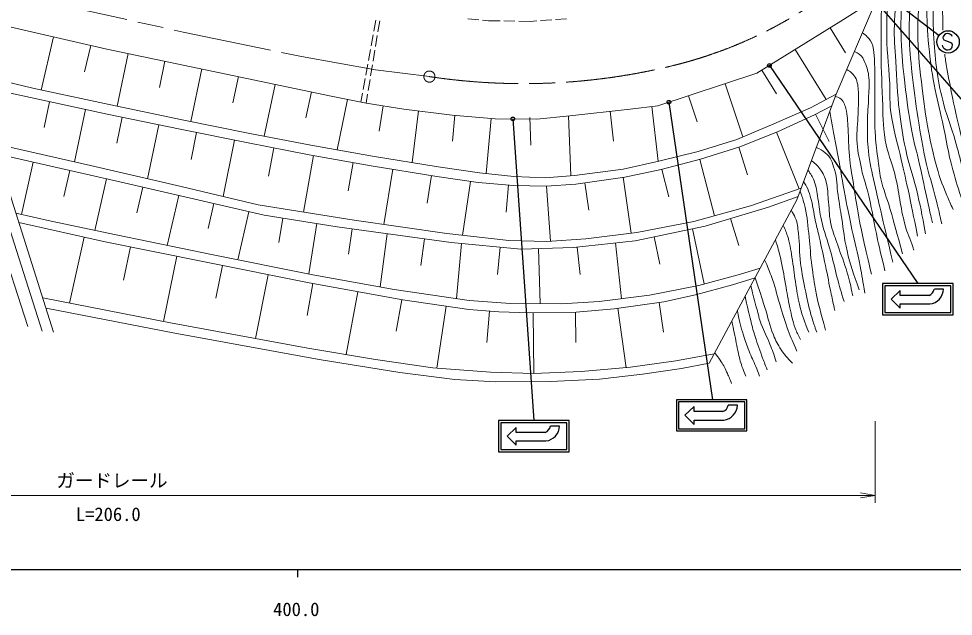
# Model space of a CAD drawing. Units: millimetres, scale not verified. Extents: x 40000 to 680000, y 20000 to 380000.
# Drawn here: x 430425 to 556408, y 198715 to 279212 of the extents above; entities that cross this region are included whole.
import ezdxf
from ezdxf.enums import TextEntityAlignment as Align

# ---------------------------------------------------------------- set-up
doc = ezdxf.new("R2010")
doc.units = ezdxf.units.MM
doc.header["$LTSCALE"] = 1000
doc.linetypes.add('CHAIN', pattern=[18.5, 12, -1.5, 3.5, -1.5])
for name, color, linetype, lineweight in [('M-BMK', 2, 'CHAIN', 13), ('M-STR-HTXT', 7, 'Continuous', 13), ('M-STR-STRC', 7, 'Continuous', 25), ('M-TTL-BAND', 7, 'Continuous', 25), ('M-WORK', 1, 'Continuous', 13)]:
    doc.layers.add(name, color=color, linetype=linetype, lineweight=lineweight)
doc.styles.add('ＭＳ ゴシック', font='')
doc.styles.get('ＭＳ ゴシック').set_extended_font_data('MS Gothic')

# ---------------------------------------------------------------- blocks, each defined once
blk = doc.blocks.new('open_arrow')
at = {"color": 0, "linetype": 'Continuous', "lineweight": -2}
blk.add_lwpolyline([(7.5, 1.25), (0, 0), (7.5, -1.25)], dxfattribs=at)

msp = doc.modelspace()

# ---------------------------------------------------------------- linework, layer by layer
at = {"layer": 'M-BMK'}
for p, q in [((379113, 293681), (452610, 277408)), ((452610, 277408), (468552, 274104)), ((468552, 274104), (478515, 272321)), ((478515, 272321), (485790, 271412))]:
    msp.add_line(p, q, dxfattribs=at)
msp.add_circle((485790, 271412), 750, dxfattribs=at)
for centre, radius, start, end in [((504638, 330214), 59000, 283.67539, 350.6603), ((498443, 355465), 85000, 261.43934, 283.70906)]:
    msp.add_arc(centre, radius, start, end, dxfattribs=at)
at = {"layer": 'M-STR-HTXT'}
for p, q in [((545886, 225000), (545886, 214000)), ((339314, 215000), (545886, 215000))]:
    msp.add_line(p, q, dxfattribs=at)
at = {"layer": 'M-STR-STRC'}
for p, q in [((546727, 282903), (554493, 276966)), ((545776, 281766), (568330, 255925)), ((555658, 277213), (555410, 277162)), ((555832, 277189), (555658, 277213)), ((556049, 277080), (555832, 277189)), ((555020, 276815), (554997, 276644)), ((554997, 276644), (555125, 276371)), ((555213, 277023), (555020, 276815)), ((555125, 276371), (555352, 276261)), ((555410, 277162), (555213, 277023)), ((555352, 276261), (556151, 275979)), ((556214, 276968), (556049, 277080)), ((556151, 275979), (556271, 275720)), ((556265, 276801), (556214, 276968)), ((555002, 275482), (554943, 275647)), ((555128, 275216), (555002, 275482)), ((555283, 275105), (555128, 275216)), ((555502, 274993), (555283, 275105)), ((555683, 274968), (555502, 274993)), ((555934, 275011), (555683, 274968)), ((556121, 275156), (555934, 275011)), ((556227, 275379), (556121, 275156)), ((556271, 275720), (556227, 275379)), ((531622, 272924), (551606, 243540)), ((518071, 267954), (523958, 227895)), ((497041, 265710), (499877, 225093)), ((546868, 243540), (546868, 239321)), ((556368, 243540), (546868, 243540)), ((556068, 243240), (547168, 243240)), ((547168, 243240), (547168, 239621)), ((556068, 239621), (556068, 243240)), ((556368, 239321), (556368, 243540)), ((548010, 241442), (549240, 242604)), ((549240, 241925), (549240, 242604)), ((553136, 241925), (549240, 241925)), ((555087, 242779), (553852, 242779)), ((549240, 240211), (548010, 241442)), ((549240, 240211), (549240, 240783)), ((549240, 240783), (553244, 240783)), ((547168, 239621), (556068, 239621)), ((546868, 239321), (556368, 239321)), ((519085, 227895), (519085, 223676)), ((528585, 227895), (519085, 227895)), ((528285, 227595), (519385, 227595)), ((519385, 227595), (519385, 223976)), ((520227, 225797), (521457, 226959)), ((521457, 226280), (521457, 226959)), ((527304, 227135), (526069, 227135)), ((528285, 223976), (528285, 227595)), ((528585, 223676), (528585, 227895)), ((521457, 224566), (520227, 225797)), ((525353, 226280), (521457, 226280)), ((495123, 225093), (495123, 220874)), ((504623, 225093), (495123, 225093)), ((504323, 224793), (495423, 224793)), ((495423, 224793), (495423, 221174)), ((503342, 224333), (502107, 224333)), ((504323, 221174), (504323, 224793)), ((504623, 220874), (504623, 225093)), ((521457, 224566), (521457, 225138)), ((521457, 225138), (525461, 225138)), ((496265, 222995), (497495, 224157)), ((497495, 221764), (496265, 222995)), ((497495, 223478), (497495, 224157)), ((501391, 223478), (497495, 223478)), ((519085, 223676), (528585, 223676)), ((519385, 223976), (528285, 223976)), ((497495, 221764), (497495, 222336)), ((497495, 222336), (501499, 222336)), ((495123, 220874), (504623, 220874)), ((495423, 221174), (504323, 221174))]:
    msp.add_line(p, q, dxfattribs=at)
for centre, radius in [((555707, 276086), 1500), ((531622, 272924), 250), ((518071, 267954), 250), ((497041, 265710), 250)]:
    msp.add_circle(centre, radius, dxfattribs=at)
for centre, radius, start, end in [((552672, 243030), 1199, 292.79898, 348.91022), ((552984, 242872), 2105, 277.11652, 357.48672), ((524889, 227386), 1199, 292.79898, 348.91022), ((525201, 227227), 2105, 277.11652, 357.48672), ((500927, 224584), 1199, 292.79898, 348.91022), ((501239, 224425), 2105, 277.11652, 357.48672)]:
    msp.add_arc(centre, radius, start, end, dxfattribs=at)
at = {"layer": 'M-TTL-BAND'}
for p, q in [((40000, 205000), (579000, 205000)), ((468000, 205000), (468000, 204000))]:
    msp.add_line(p, q, dxfattribs=at)
at = {"layer": 'M-WORK'}
for p, q in [((545894, 281366), (540625, 269051)), ((541227, 278882), (545886, 281835)), ((427138, 278591), (442297, 275128)), ((478317, 277528), (478588, 279003)), ((479096, 278910), (478850, 277430)), ((490964, 279194), (492458, 279054)), ((492955, 279007), (493756, 278932)), ((493756, 278932), (495323, 278910)), ((495823, 278903), (497323, 278881)), ((497823, 278874), (499390, 278852)), ((499390, 278852), (500283, 278914)), ((500782, 278949), (502278, 279054)), ((502777, 279089), (504273, 279194)), ((529932, 271876), (541227, 278882)), ((539798, 277996), (541887, 274627)), ((435112, 276770), (433473, 269597)), ((477956, 275561), (478227, 277036)), ((478768, 276937), (478523, 275457)), ((440133, 275623), (439313, 272036)), ((442297, 275128), (472561, 268781)), ((477594, 273594), (477865, 275069)), ((478441, 274964), (478196, 273484)), ((535082, 275070), (539261, 268333)), ((445165, 274527), (443677, 267430)), ((450133, 273485), (449389, 269936)), ((455100, 272443), (453618, 265376)), ((477233, 271627), (477504, 273102)), ((478114, 272991), (477869, 271511)), ((530591, 272285), (532581, 269077)), ((425140, 271579), (432314, 269844)), ((460048, 271405), (459306, 267872)), ((476872, 269660), (477143, 271135)), ((477787, 271018), (477542, 269538)), ((516558, 267453), (529932, 271876)), ((431638, 237735), (421208, 270104)), ((422971, 270317), (433608, 237101)), ((435138, 236995), (424749, 269697)), ((424846, 270163), (432025, 268576)), ((432314, 269844), (442634, 267646)), ((464995, 270368), (463532, 263394)), ((525652, 270460), (528022, 263294)), ((432025, 268576), (442366, 266374)), ((469876, 269344), (469145, 265857)), ((472561, 268781), (477256, 267815)), ((476559, 267959), (476781, 269168)), ((477460, 269045), (477256, 267815)), ((520730, 268833), (521892, 265317)), ((540625, 269051), (535329, 254831)), ((537148, 267220), (540625, 269051)), ((434579, 268032), (433840, 264565)), ((442634, 267646), (452464, 265608)), ((474760, 268329), (473364, 261542)), ((477256, 267815), (482351, 267027)), ((479533, 267480), (479029, 264053)), ((512855, 267027), (516558, 267453)), ((515773, 267363), (516620, 260006)), ((532220, 265035), (537148, 267220)), ((537678, 266267), (540038, 267474)), ((439433, 266999), (437930, 259943)), ((442366, 266374), (452204, 264334)), ((444374, 265958), (443642, 262426)), ((482351, 267027), (488878, 266228)), ((484333, 266785), (483480, 259823)), ((488878, 266228), (494633, 265722)), ((489207, 266199), (488900, 262706)), ((499313, 265920), (499471, 262194)), ((500254, 265695), (504703, 266148)), ((504530, 266141), (504871, 258069)), ((504703, 266148), (512855, 267027)), ((510153, 266736), (510586, 262720)), ((532713, 263994), (537678, 266267)), ((537818, 266339), (539693, 262673)), ((449319, 264933), (447810, 257658)), ((452464, 265608), (461595, 263770)), ((494098, 265769), (493444, 258339)), ((494633, 265722), (500254, 265695)), ((527211, 262957), (532220, 265035)), ((452204, 264334), (461343, 262495)), ((454413, 263890), (453680, 260248)), ((461595, 263770), (469827, 262171)), ((527649, 261963), (532713, 263994)), ((532577, 263939), (535642, 256296)), ((427061, 262420), (440104, 259448)), ((459512, 262863), (457981, 255260)), ((461343, 262495), (469589, 260893)), ((469827, 262171), (478139, 260693)), ((522016, 261306), (527211, 262957)), ((427513, 260996), (444633, 257123)), ((464838, 261816), (464099, 258009)), ((470169, 260790), (468811, 253154)), ((469589, 260893), (477921, 259411)), ((516715, 260027), (522016, 261306)), ((522351, 260279), (527649, 261963)), ((527483, 261911), (528670, 258178)), ((432390, 259892), (430795, 252839)), ((475515, 259839), (474836, 256021)), ((478139, 260693), (486971, 259254)), ((511893, 258961), (516715, 260027)), ((517020, 258887), (522351, 260279)), ((522257, 260254), (524235, 252675)), ((437327, 258776), (436530, 255249)), ((440104, 259448), (452318, 256611)), ((477921, 259411), (486770, 257970)), ((480868, 258931), (479654, 251479)), ((486971, 259254), (492525, 258428)), ((492525, 258428), (497161, 257976)), ((505366, 258109), (511893, 258961)), ((512123, 257875), (517020, 258887)), ((517111, 258911), (518071, 255236)), ((442265, 257659), (440687, 250684)), ((444633, 257123), (463535, 252727)), ((486084, 258081), (485477, 254355)), ((486770, 257970), (492366, 257138)), ((491311, 257295), (490230, 250025)), ((492366, 257138), (497124, 256762)), ((497161, 257976), (501370, 257789)), ((501370, 257789), (505366, 258109)), ((505517, 256944), (512123, 257875)), ((506752, 257118), (507271, 253439)), ((511902, 257844), (512963, 250322)), ((447143, 256539), (446333, 253057)), ((452318, 256611), (462708, 254133)), ((496431, 256817), (496142, 253154)), ((497124, 256762), (501539, 256660)), ((501539, 256660), (505517, 256944)), ((501573, 256662), (502102, 249250)), ((529084, 254013), (535909, 256389)), ((452019, 255405), (450451, 248664)), ((535329, 254831), (523521, 232819)), ((531509, 253819), (535493, 255272)), ((456737, 254308), (455953, 250937)), ((462708, 254133), (475656, 252055)), ((521411, 251895), (529084, 254013)), ((522957, 251262), (531509, 253819)), ((430050, 253010), (434797, 251920)), ((461456, 253211), (459950, 246736)), ((463535, 252727), (473365, 251169)), ((466023, 252333), (465502, 249050)), ((475656, 252055), (488124, 250257)), ((526394, 252290), (527482, 248653)), ((430454, 251739), (442103, 249166)), ((434797, 251920), (443562, 250081)), ((470619, 251604), (469546, 244835)), ((473365, 251169), (488710, 249064)), ((475363, 250895), (474897, 247500)), ((513526, 249304), (522957, 251262)), ((513739, 250417), (521411, 251895)), ((521266, 250911), (522809, 243476)), ((439242, 249798), (437277, 240900)), ((443562, 250081), (456642, 247391)), ((480116, 250243), (479136, 243099)), ((485116, 249557), (484626, 245985)), ((488124, 250257), (496475, 249338)), ((501630, 249218), (506865, 249578)), ((506865, 249578), (513739, 250417)), ((516086, 249835), (516854, 246135)), ((442103, 249166), (455717, 246395)), ((445483, 248478), (444574, 244013)), ((488710, 249064), (498101, 248185)), ((490124, 248932), (489430, 241519)), ((495313, 248446), (494966, 244740)), ((496475, 249338), (501630, 249218)), ((498101, 248185), (505214, 248385)), ((500511, 248252), (500719, 240833)), ((505214, 248385), (513526, 249304)), ((505702, 248439), (506110, 244750)), ((510866, 249010), (511697, 241498)), ((451733, 247206), (449944, 238413)), ((456642, 247391), (470096, 244727)), ((455717, 246395), (469570, 243624)), ((457889, 245960), (457009, 241561)), ((464048, 244729), (462326, 236118)), ((470096, 244727), (481045, 242755)), ((522099, 243288), (527720, 244780)), ((527720, 244780), (530383, 245610)), ((470077, 243532), (469295, 239212)), ((469570, 243624), (482224, 241333)), ((515465, 241956), (522099, 243288)), ((521679, 242026), (526661, 243358)), ((526661, 243358), (529685, 244310)), ((476125, 242437), (474590, 233960)), ((481045, 242755), (491169, 241263)), ((508672, 241130), (515465, 241956)), ((517390, 241093), (521679, 242026)), ((433673, 241607), (450867, 238232)), ((482059, 241363), (481292, 237124)), ((482224, 241333), (491122, 240028)), ((491169, 241263), (496710, 240864)), ((496710, 240864), (503583, 240810)), ((503583, 240810), (508672, 241130)), ((510677, 240134), (517390, 241093)), ((516771, 241005), (517343, 237004)), ((434119, 240203), (451477, 236860)), ((488025, 240482), (486804, 232156)), ((491122, 240028), (495145, 239708)), ((493874, 239809), (493541, 235614)), ((495145, 239708), (499328, 239601)), ((499328, 239601), (505588, 239681)), ((499760, 239607), (499864, 231440)), ((505477, 239680), (505529, 235596)), ((505588, 239681), (510677, 240134)), ((511170, 240205), (512313, 232202)), ((450867, 238232), (469389, 234815)), ((451477, 236860), (470924, 233290)), ((469389, 234815), (478500, 233317)), ((470924, 233290), (481781, 231542)), ((478500, 233317), (486253, 232198)), ((512880, 232251), (519008, 233104)), ((519008, 233104), (524181, 234050)), ((486253, 232198), (494045, 231599)), ((506233, 231678), (512880, 232251)), ((514509, 231315), (519757, 232115)), ((519757, 232115), (523521, 232819)), ((481781, 231542), (489200, 230623)), ((489200, 230623), (494688, 230303)), ((494045, 231599), (499840, 231439)), ((499840, 231439), (506233, 231678)), ((502094, 230356), (508728, 230649)), ((508728, 230649), (514509, 231315)), ((494688, 230303), (502094, 230356))]:
    msp.add_line(p, q, dxfattribs=at)
for points, knots in [([(551067, 248034), (551015, 248244), (550996, 248302), (550947, 248473), (550619, 249637), (550217, 250221), (549908, 251390), (549206, 254054), (549180, 255632), (548510, 258304), (548060, 260096), (547549, 261039), (547231, 262859), (546859, 264986), (546972, 266218), (546871, 268374), (546741, 271166), (546682, 272732), (546672, 275527), (546663, 277812), (546675, 278563), (546751, 281377)], [0, 0, 0, 0, 1, 1, 1, 2, 2, 2, 3, 3, 3, 4, 4, 4, 5, 5, 5, 6, 6, 6, 7, 7, 7, 7]), ([(547551, 281387), (547447, 279728), (547446, 279253), (547431, 277885), (547399, 274993), (547681, 273380), (547830, 270492), (547915, 268853), (547785, 267918), (548030, 266296), (548352, 264162), (548753, 263007), (549229, 260901), (549646, 259058), (549904, 258031), (550308, 256186), (550843, 253743), (550991, 252952), (551587, 249912)], [0, 0, 0, 0, 1, 1, 1, 2, 2, 2, 3, 3, 3, 4, 4, 4, 5, 5, 5, 6, 6, 6, 6]), ([(552666, 250232), (552131, 253128), (551990, 253927), (551427, 256266), (550923, 258357), (550447, 259479), (549988, 261581), (549553, 263574), (549396, 264710), (549149, 266736), (548829, 269361), (548815, 270848), (548670, 273489), (548564, 275408), (548392, 276484), (548470, 278404), (548517, 279578), (548543, 279999), (548709, 281401)], [0, 0, 0, 0, 1, 1, 1, 2, 2, 2, 3, 3, 3, 4, 4, 4, 5, 5, 5, 6, 6, 6, 6]), ([(549429, 281410), (549342, 279040), (549328, 278360), (549389, 276406), (549460, 274121), (549604, 272843), (549868, 270572), (550175, 267938), (550366, 266462), (550867, 263858), (551244, 261907), (551598, 260844), (552026, 258903), (552446, 257002), (552645, 255929), (553065, 254028), (553266, 253122), (553329, 252835), (553585, 251710)], [0, 0, 0, 0, 1, 1, 1, 2, 2, 2, 3, 3, 3, 4, 4, 4, 5, 5, 5, 6, 6, 6, 6]), ([(554864, 251590), (554528, 253062), (554434, 253443), (554144, 254627), (553592, 256885), (553108, 258108), (552626, 260382), (552116, 262784), (551913, 264147), (551547, 266576), (551200, 268879), (550999, 270170), (550788, 272490), (550603, 274515), (550460, 275652), (550468, 277685), (550473, 279147), (550493, 279663), (550627, 281425)], [0, 0, 0, 0, 1, 1, 1, 2, 2, 2, 3, 3, 3, 4, 4, 4, 5, 5, 5, 6, 6, 6, 6]), ([(551786, 281439), (551643, 279524), (551632, 278958), (551627, 277365), (551619, 274752), (551821, 273290), (552106, 270692), (552361, 268372), (552538, 267075), (552945, 264777), (553291, 262827), (553519, 261738), (554024, 259822), (554491, 258051), (554833, 257075), (555543, 255387), (555854, 254646), (555959, 254387), (556382, 253508)], [0, 0, 0, 0, 1, 1, 1, 2, 2, 2, 3, 3, 3, 4, 4, 4, 5, 5, 5, 6, 6, 6, 6]), ([(557701, 254467), (556998, 256534), (556818, 257130), (556342, 258863), (555657, 261358), (555500, 262811), (554943, 265337), (554513, 267289), (554184, 268365), (553825, 270332), (553459, 272332), (553305, 273464), (553105, 275487), (552876, 277808), (552874, 278623), (552823, 281452)], [0, 0, 0, 0, 1, 1, 1, 2, 2, 2, 3, 3, 3, 4, 4, 4, 5, 5, 5, 5]), ([(553704, 281463), (553683, 279134), (553672, 278476), (553785, 276566), (553889, 274781), (553954, 273777), (554224, 272010), (554490, 270277), (554691, 269309), (555143, 267615), (555650, 265716), (556119, 264708), (556662, 262819), (557076, 261379), (557277, 260562), (557621, 259103), (557943, 257735), (558036, 257284), (558380, 255586)], [0, 0, 0, 0, 1, 1, 1, 2, 2, 2, 3, 3, 3, 4, 4, 4, 5, 5, 5, 6, 6, 6, 6]), ([(544161, 277316), (544466, 277109), (544572, 277013), (544798, 276779), (545191, 276372), (545399, 276083), (545544, 275536), (545721, 274863), (545723, 274463), (545766, 273769), (545873, 272024), (545800, 271041), (545819, 269293), (545842, 267191), (545757, 266011), (545872, 263912), (545947, 262565), (546051, 261814), (546219, 260475), (546357, 259368), (546402, 258740), (546645, 257651), (547000, 256058), (547407, 255221), (547870, 253655), (548571, 251285), (548765, 250509), (549549, 247554)], [0, 0, 0, 0, 1, 1, 1, 2, 2, 2, 3, 3, 3, 4, 4, 4, 5, 5, 5, 6, 6, 6, 7, 7, 7, 8, 8, 8, 9, 9, 9, 9]), ([(543077, 274783), (543376, 274677), (543500, 274603), (543734, 274430), (544165, 274113), (544299, 273790), (544498, 273294), (544801, 272541), (544954, 272094), (545031, 271287), (545140, 270147), (545013, 269500), (544978, 268356), (544934, 266961), (544820, 266182), (544827, 264786), (544833, 263464), (544809, 262717), (544960, 261403), (545159, 259667), (545422, 258716), (545786, 257007), (546144, 255326), (546385, 254393), (546771, 252718), (547339, 250261), (547520, 249492), (548237, 246431)], [0, 0, 0, 0, 1, 1, 1, 2, 2, 2, 3, 3, 3, 4, 4, 4, 5, 5, 5, 6, 6, 6, 7, 7, 7, 8, 8, 8, 9, 9, 9, 9]), ([(559259, 256146), (559007, 257580), (558923, 257979), (558660, 259143), (558260, 260912), (557858, 261858), (557421, 263619), (556863, 265868), (556594, 267140), (556142, 269413), (555817, 271048), (555618, 271962), (555367, 273611), (555318, 273931), (555300, 274035), (555246, 274432)], [0, 0, 0, 0, 1, 1, 1, 2, 2, 2, 3, 3, 3, 4, 4, 4, 5, 5, 5, 5]), ([(547198, 245232), (546702, 247260), (546579, 247793), (546212, 249441), (545700, 251742), (545557, 253062), (545013, 255356), (544670, 256802), (544339, 257578), (544027, 259032), (543746, 260343), (543546, 261078), (543441, 262415), (543335, 263785), (543509, 264558), (543548, 265932), (543582, 267160), (543684, 267848), (543628, 269075), (543591, 269875), (543588, 270350), (543308, 271100), (543171, 271469), (542985, 271633), (542695, 271899), (542465, 272112), (542354, 272187), (542044, 272369)], [0, 0, 0, 0, 1, 1, 1, 2, 2, 2, 3, 3, 3, 4, 4, 4, 5, 5, 5, 6, 6, 6, 7, 7, 7, 8, 8, 8, 9, 9, 9, 9]), ([(540514, 268754), (540770, 268691), (540886, 268623), (541097, 268489), (541629, 268152), (541762, 267713), (541923, 267104), (542195, 266072), (542136, 265451), (542216, 264387), (542323, 262963), (542272, 262158), (542402, 260737), (542537, 259271), (542716, 258462), (542935, 257007), (543168, 255464), (543303, 254601), (543575, 253064), (544151, 249802), (544449, 248734), (545386, 244779)], [0, 0, 0, 0, 1, 1, 1, 2, 2, 2, 3, 3, 3, 4, 4, 4, 5, 5, 5, 6, 6, 6, 7, 7, 7, 7]), ([(544480, 242222), (544200, 243992), (544117, 244467), (543841, 245898), (543470, 247824), (543162, 248882), (542749, 250800), (542431, 252274), (542262, 253102), (541976, 254583), (541557, 256753), (541362, 257977), (540964, 260151), (540495, 262712), (540345, 263514), (539751, 266706)], [0, 0, 0, 0, 1, 1, 1, 2, 2, 2, 3, 3, 3, 4, 4, 4, 5, 5, 5, 5]), ([(537943, 261850), (538488, 261653), (538730, 261505), (539152, 261163), (539934, 260531), (540082, 259860), (540378, 258899), (540780, 257592), (540680, 256787), (540884, 255435), (541067, 254217), (541170, 253535), (541363, 252318), (541635, 250610), (541704, 249637), (542083, 247949), (542555, 245843), (542854, 245101), (543734, 242675)], [0, 0, 0, 0, 1, 1, 1, 2, 2, 2, 3, 3, 3, 4, 4, 4, 5, 5, 5, 6, 6, 6, 6]), ([(542855, 241902), (542547, 243375), (542448, 243798), (542109, 244992), (541691, 246464), (541319, 247245), (540831, 248695), (540477, 249743), (540209, 250311), (539951, 251386), (539663, 252589), (539713, 253301), (539578, 254530), (539477, 255455), (539548, 255994), (539339, 256901), (539160, 257678), (539019, 258135), (538566, 258792), (538163, 259377), (537907, 259595), (537286, 260085)], [0, 0, 0, 0, 1, 1, 1, 2, 2, 2, 3, 3, 3, 4, 4, 4, 5, 5, 5, 6, 6, 6, 7, 7, 7, 7]), ([(536815, 258822), (537239, 258215), (537375, 257974), (537634, 257380), (538013, 256510), (537997, 255943), (538166, 255009), (538373, 253870), (538365, 253209), (538619, 252079), (539006, 250363), (539433, 249458), (539898, 247763), (540264, 246429), (540391, 245662), (540751, 244326), (541092, 243061), (541215, 242650), (541683, 241103)], [0, 0, 0, 0, 1, 1, 1, 2, 2, 2, 3, 3, 3, 4, 4, 4, 5, 5, 5, 6, 6, 6, 6]), ([(540431, 239904), (540193, 240976), (540135, 241251), (539951, 242115), (539634, 243610), (539495, 244456), (539179, 245951), (538860, 247463), (538670, 248308), (538326, 249814), (538143, 250616), (538028, 251063), (537847, 251866), (537543, 253213), (537522, 254005), (537127, 255329), (536974, 255844), (536873, 256133), (536621, 256608), (536482, 256870), (536429, 256967), (536234, 257262)], [0, 0, 0, 0, 1, 1, 1, 2, 2, 2, 3, 3, 3, 4, 4, 4, 5, 5, 5, 6, 6, 6, 7, 7, 7, 7]), ([(535758, 255982), (536050, 255224), (536115, 254975), (536302, 254317), (536731, 252797), (536711, 251886), (536914, 250320), (537111, 248807), (537095, 247945), (537287, 246431), (537470, 244990), (537585, 244183), (537847, 242754), (538244, 240585), (538474, 239852), (539179, 237266)], [0, 0, 0, 0, 1, 1, 1, 2, 2, 2, 3, 3, 3, 4, 4, 4, 5, 5, 5, 5]), ([(538007, 236973), (537679, 237877), (537598, 238136), (537367, 238892), (536957, 240233), (536798, 241007), (536515, 242381), (536205, 243883), (536024, 244725), (535822, 246244), (535613, 247816), (535730, 248721), (535529, 250294), (535423, 251122), (535434, 251622), (535103, 252390), (534925, 252801), (534844, 252972), (534561, 253400)], [0, 0, 0, 0, 1, 1, 1, 2, 2, 2, 3, 3, 3, 4, 4, 4, 5, 5, 5, 6, 6, 6, 6]), ([(533487, 251397), (533825, 250643), (533912, 250391), (534126, 249725), (534500, 248562), (534513, 247858), (534712, 246653), (534924, 245366), (534975, 244635), (535192, 243349), (535391, 242166), (535461, 241492), (535760, 240330), (536106, 238985), (536312, 238508), (536932, 236973)], [0, 0, 0, 0, 1, 1, 1, 2, 2, 2, 3, 3, 3, 4, 4, 4, 5, 5, 5, 5]), ([(535795, 236014), (535437, 236694), (535341, 236921), (535103, 237524), (534694, 238558), (534610, 239190), (534375, 240277), (534107, 241511), (534023, 242215), (533789, 243456), (533523, 244858), (533437, 245658), (533096, 247044), (532864, 247985), (532778, 248306), (532435, 249436)], [0, 0, 0, 0, 1, 1, 1, 2, 2, 2, 3, 3, 3, 4, 4, 4, 5, 5, 5, 5]), ([(530978, 246719), (531422, 245736), (531536, 245444), (531853, 244610), (532412, 243140), (532558, 242259), (533025, 240756), (533455, 239374), (533630, 238576), (534144, 237222), (534564, 236115), (534730, 235735), (535334, 234434)], [0, 0, 0, 0, 1, 1, 1, 2, 2, 2, 3, 3, 3, 4, 4, 4, 4]), ([(529107, 243233), (529485, 241732), (529579, 241339), (529917, 240135), (530145, 239321), (530225, 238849), (530521, 238057), (530922, 236980), (531272, 236427), (531693, 235357), (532050, 234451), (532159, 234142), (532545, 233013)], [0, 0, 0, 0, 1, 1, 1, 2, 2, 2, 3, 3, 3, 4, 4, 4, 4]), ([(534730, 232800), (533977, 233588), (533716, 233853), (533202, 234629), (532718, 235361), (532489, 235806), (532155, 236618), (531579, 238014), (531477, 238874), (531018, 240312), (530517, 241880), (530344, 242380), (529685, 244310)], [0, 0, 0, 0, 1, 1, 1, 2, 2, 2, 3, 3, 3, 4, 4, 4, 4]), ([(531338, 231894), (530975, 232786), (530883, 233026), (530609, 233759), (530165, 234946), (529938, 235621), (529562, 236831), (529319, 237612), (529228, 238063), (529029, 238856), (528740, 240007), (528662, 240384), (528347, 241816)], [0, 0, 0, 0, 1, 1, 1, 2, 2, 2, 3, 3, 3, 4, 4, 4, 4]), ([(527300, 239863), (527646, 238297), (527729, 237844), (528123, 236583), (528388, 235735), (528551, 235263), (528869, 234434), (529186, 233604), (529465, 233181), (529792, 232356), (529989, 231860), (530054, 231693), (530272, 231077)], [0, 0, 0, 0, 1, 1, 1, 2, 2, 2, 3, 3, 3, 4, 4, 4, 4]), ([(528425, 231059), (528216, 231538), (528164, 231682), (528016, 232089), (527735, 232868), (527641, 233326), (527448, 234132), (527187, 235219), (527108, 235843), (526880, 236938), (526754, 237539), (526715, 237728), (526555, 238476)], [0, 0, 0, 0, 1, 1, 1, 2, 2, 2, 3, 3, 3, 4, 4, 4, 4]), ([(524258, 234194), (524624, 233751), (524729, 233608), (524997, 233208), (525384, 232631), (525549, 232272), (525850, 231645), (526136, 231048), (526220, 230830), (526507, 230082)], [0, 0, 0, 0, 1, 1, 1, 2, 2, 2, 3, 3, 3, 3])]:
    msp.add_open_spline(points, degree=3, knots=knots, dxfattribs=at)
msp.add_open_spline([(555009, 277646), (554976, 279562), (554976, 279562), (554943, 281478)], degree=3, dxfattribs=at)

# ---------------------------------------------------------------- block references
at = {"layer": 'M-STR-HTXT', "xscale": 267, "yscale": 267, "rotation": 180}
msp.add_blockref('open_arrow', (545886, 215000), dxfattribs=at)

# ---------------------------------------------------------------- texts
at = {"layer": 'M-STR-HTXT', "style": 'ＭＳ ゴシック'}
msp.add_text('ガードレール', height=1833, dxfattribs=at).set_placement((443000, 217000), align=Align.MIDDLE_CENTER)
msp.add_text('L=206.0', height=1833, dxfattribs=at).set_placement((442500, 211000), align=Align.BOTTOM_CENTER)
at = {"layer": 'M-TTL-BAND', "style": 'ＭＳ ゴシック'}
msp.add_text('400.0', height=1833, dxfattribs=at).set_placement((467844, 198195), align=Align.BOTTOM_CENTER)

doc.saveas('drawing.dxf')
